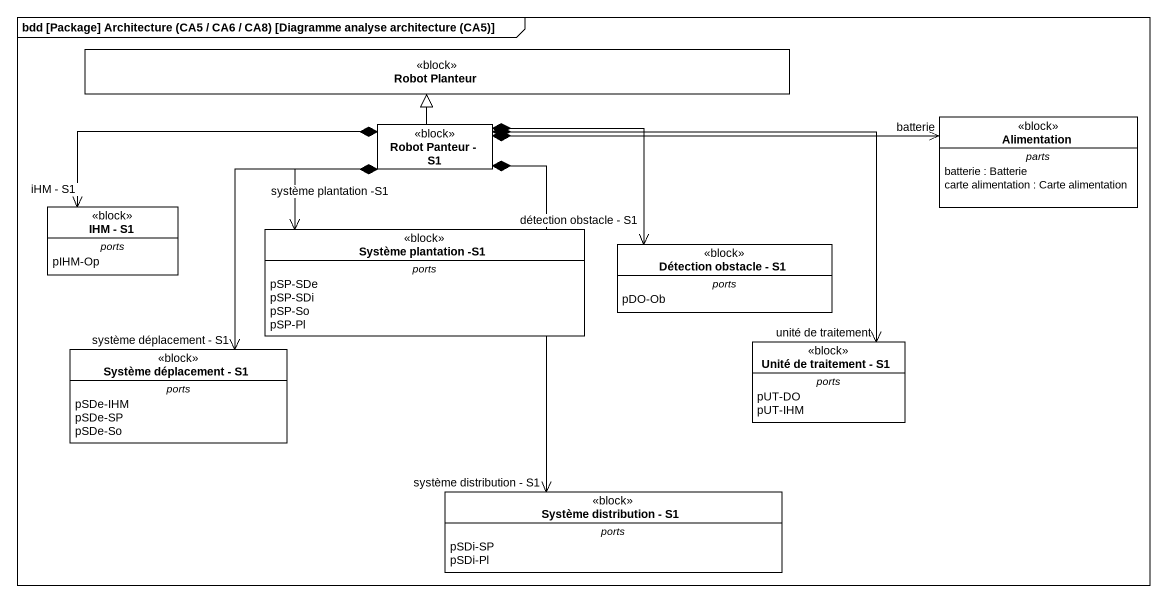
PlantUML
@startuml
mainframe bdd [Package] Architecture (CA5 / CA6 / CA8) [Diagramme analyse architecture (CA5)]
hide circle
hide empty members
class "Robot Planteur" as Robot_Planteur <<block>>
class "Robot Panteur - S1" as Robot_Panteur_S1 <<block>>
class Alimentation <<block>> {
  -- parts --
  batterie : Batterie
  carte alimentation : Carte alimentation
}
class "IHM - S1" as IHM_S1 <<block>> {
  -- ports --
  pIHM-Op
}
class "Système plantation -S1" as Système_plantation_S1 <<block>> {
  -- ports --
  pSP-SDe
  pSP-SDi
  pSP-So
  pSP-Pl
}
class "Détection obstacle - S1" as Détection_obstacle_S1 <<block>> {
  -- ports --
  pDO-Ob
}
class "Système déplacement - S1" as Système_déplacement_S1 <<block>> {
  -- ports --
  pSDe-IHM
  pSDe-SP
  pSDe-So
}
class "Unité de traitement - S1" as Unité_de_traitement_S1 <<block>> {
  -- ports --
  pUT-DO
  pUT-IHM
}
class "Système distribution - S1" as Système_distribution_S1 <<block>> {
  -- ports --
  pSDi-SP
  pSDi-Pl
}
Robot_Panteur_S1 -up-|> Robot_Planteur
Robot_Panteur_S1 *-right-> "batterie" Alimentation
Robot_Panteur_S1 *-left-> "iHM - S1" IHM_S1
Robot_Panteur_S1 *--> "système plantation -S1" Système_plantation_S1
Robot_Panteur_S1 *-right-> "détection obstacle - S1" Détection_obstacle_S1
Robot_Panteur_S1 *--> "système déplacement - S1" Système_déplacement_S1
Robot_Panteur_S1 *-right-> "unité de traitement" Unité_de_traitement_S1
Robot_Panteur_S1 *--> "système distribution - S1" Système_distribution_S1
@enduml
